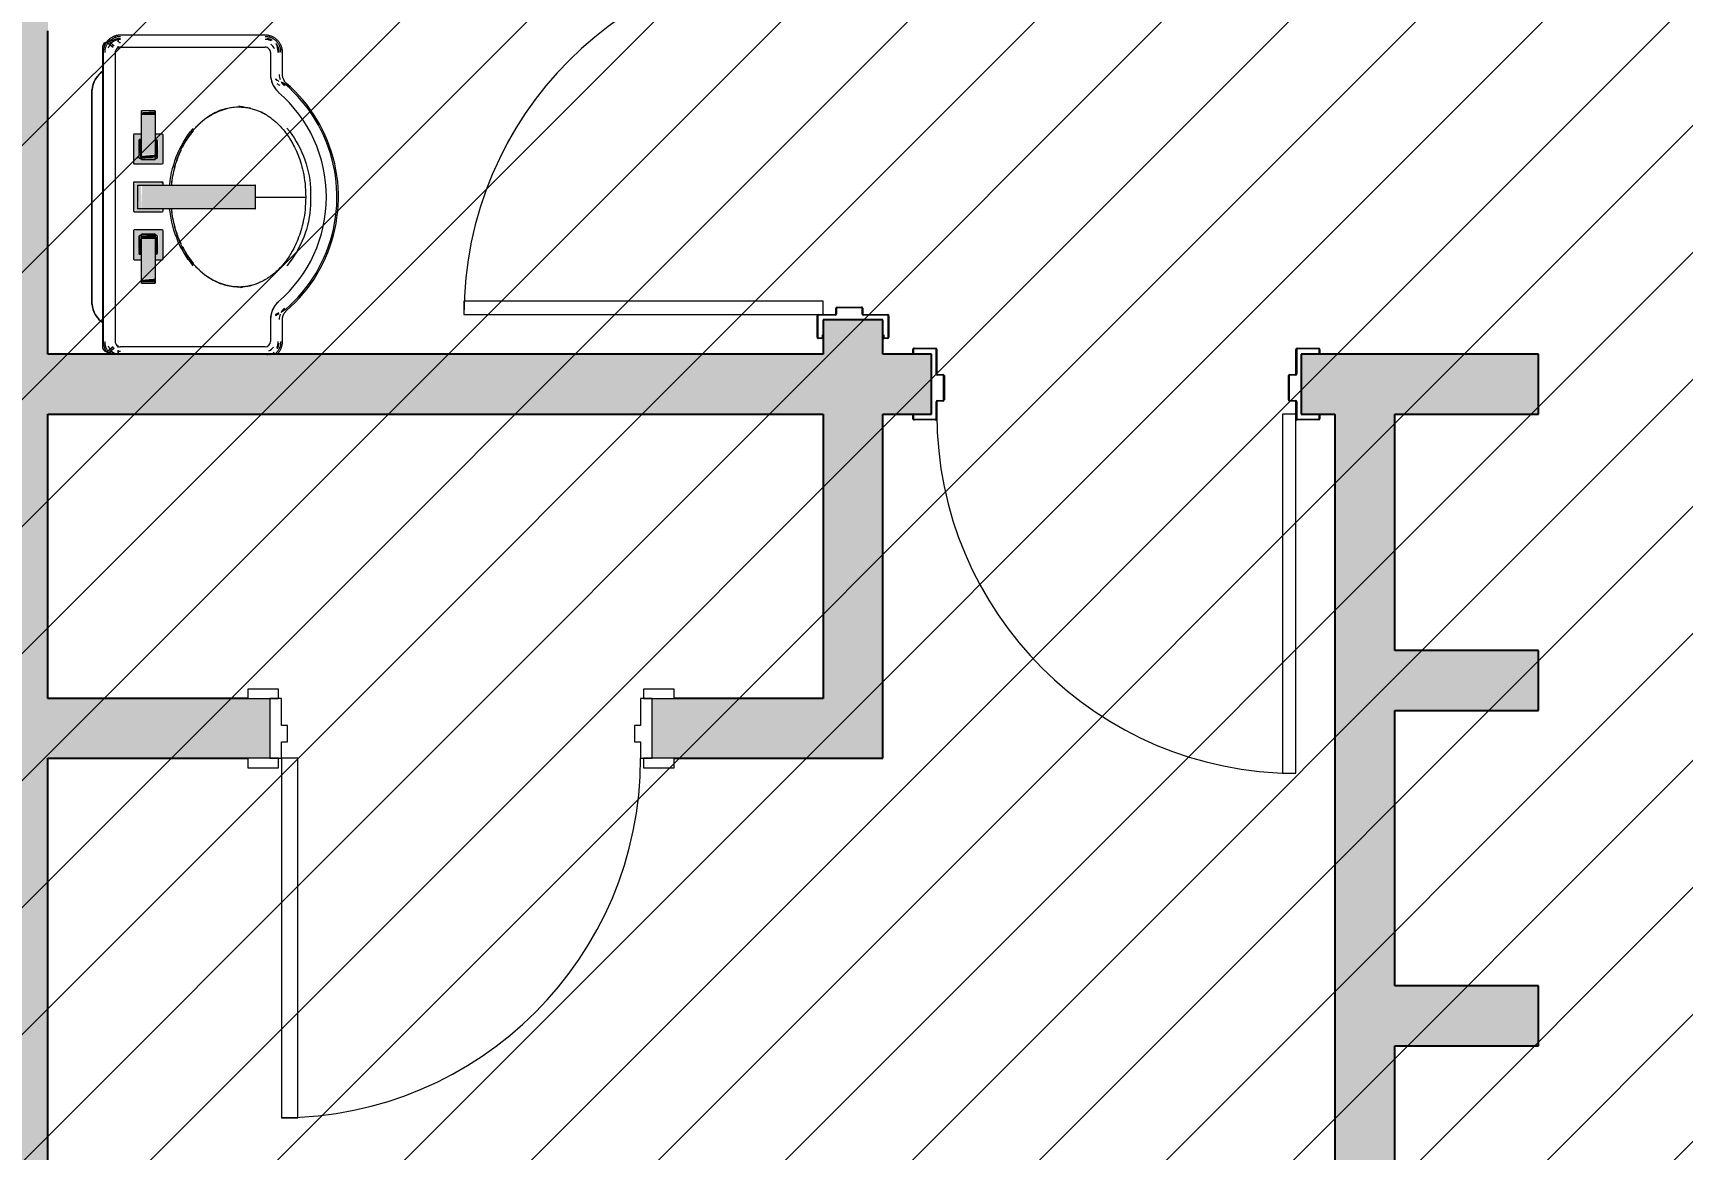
# Model space of a CAD drawing. Header units: inches. Extents: x -356 to 6227, y -17 to 1548.
# Drawn here: x 610.3 to 748, y 1131.6 to 1224.8 of the extents above; entities that cross this region are included whole.
import ezdxf

# ---------------------------------------------------------------- set-up
doc = ezdxf.new("R2010")
doc.units = ezdxf.units.IN
doc.header["$MEASUREMENT"] = 0
for name, color, linetype, lineweight in [('A-ANNO-DIMS', 211, 'Continuous', 9), ('A-ANNO-DIMS-240', 211, 'Continuous', 9), ('A-DETL-GENF-1', 8, 'Continuous', 9), ('A-DOOR', 31, 'Continuous', 9), ('A-DOOR-1', 31, 'Continuous', 13), ('A-DOOR-FRAM', 31, 'Continuous', 13), ('I-WALL', 2, 'Continuous', 9), ('I-WALL-1', 2, 'Continuous', 25), ('P-SANR-FIXT', 6, 'Continuous', 9)]:
    doc.layers.add(name, color=color, linetype=linetype, lineweight=lineweight)
doc.styles.add('Century Gothic', font='ufonts.com_century-gothic.ttf', dxfattribs={"height": 22.5})
doc.dimstyles.new('OD_-__1___Tolerance_1', dxfattribs={"dimscale": 12, "dimtxt": 23.493786, "dimasz": 2.5, "dimexe": 1.875, "dimexo": 1.25, "dimgap": 1.25, "dimtad": 1, "dimdec": 0, "dimzin": 1, "dimdsep": 46, "dimlunit": 4, "dimtxsty": 'Century Gothic', "dimblk1": 'OBLIQUE', "dimblk2": 'OBLIQUE', "dimsah": 1, "dimcen": 0.09, "dimdle": 1.875, "dimazin": 0, "dimtfac": 1, "dimtdec": 4, "dimtix": 1, "dimtmove": 0, "dimatfit": 3, "dimfxl": 1, "dimtvp": 1, "dimtfill": 1, "dimfrac": 2, "dimtolj": 1, "dimtzin": 0, "dimarcsym": 2})

# ---------------------------------------------------------------- blocks, each defined once
blk = doc.blocks.new('Hollow Metal Frame - 30 x 80-760303-AREA DIAGRAM - 1ST FLOOR - EXISTING')
at = {"layer": 'A-DOOR'}
for p, q in [((-13.88, 32.5), (-15, 32.5)), ((-15, 32.5), (-15, 2.5)), ((-13.88, 2.5), (-13.88, 32.5)), ((-15, 2.5), (-13.88, 2.5))]:
    blk.add_line(p, q, dxfattribs=at)
blk.add_arc((-15, 2.5), 30, 0, 90, dxfattribs=at)
at = {"layer": 'A-DOOR-FRAM'}
for p, q in [((-17, 2.6), (-17, 2.9)), ((-16.94, 2.9), (-16.94, 2.6)), ((-16.9, 3), (-15.1, 3)), ((-15.1, 2.94), (-16.9, 2.94)), ((-15.06, 1.47), (-15.06, 2.9)), ((-15, 2.9), (-15, 1.47)), ((15, 1.47), (15, 2.9)), ((15.06, 2.9), (15.06, 1.47)), ((15.1, 3), (16.9, 3)), ((16.9, 2.94), (15.1, 2.94)), ((16.94, 2.6), (16.94, 2.9)), ((17, 2.9), (17, 2.6)), ((-16.9, 2.56), (-16.69, 2.56)), ((-16.69, 2.5), (-16.9, 2.5)), ((-16.69, 2.56), (-16.69, 2.5)), ((-14.96, 1.43), (-14.48, 1.43)), ((14.48, 1.43), (14.96, 1.43)), ((16.69, 2.56), (16.9, 2.56)), ((16.69, 2.5), (16.69, 2.56)), ((16.9, 2.5), (16.69, 2.5)), ((-14.48, 1.37), (-14.96, 1.37)), ((-14.44, -0.71), (-14.44, 1.33)), ((-14.38, 1.33), (-14.38, -0.71)), ((14.37, -0.71), (14.37, 1.33)), ((14.44, 1.33), (14.44, -0.71)), ((14.96, 1.37), (14.48, 1.37)), ((-15.06, -2.9), (-15.06, -0.85)), ((-15, -0.85), (-15, -2.9)), ((-14.96, -0.75), (-14.48, -0.75)), ((-14.48, -0.81), (-14.96, -0.81)), ((14.48, -0.75), (14.96, -0.75)), ((14.96, -0.81), (14.48, -0.81)), ((15, -2.9), (15, -0.85)), ((15.06, -0.85), (15.06, -2.9)), ((-17, -2.9), (-17, -2.6)), ((-16.94, -2.6), (-16.94, -2.9)), ((-16.9, -2.5), (-16.69, -2.5)), ((-16.69, -2.56), (-16.9, -2.56)), ((-16.69, -2.5), (-16.69, -2.56)), ((16.69, -2.5), (16.9, -2.5)), ((16.69, -2.56), (16.69, -2.5)), ((16.9, -2.56), (16.69, -2.56)), ((16.94, -2.9), (16.94, -2.6)), ((17, -2.6), (17, -2.9)), ((-16.9, -2.94), (-15.1, -2.94)), ((-15.1, -3), (-16.9, -3)), ((15.1, -2.94), (16.9, -2.94)), ((16.9, -3), (15.1, -3))]:
    blk.add_line(p, q, dxfattribs=at)
for centre, radius, start, end in [((-16.9, 2.9), 0.101, 90, 180), ((-16.9, 2.9), 0.04, 90, 180), ((-15.1, 2.9), 0.101, 0, 90), ((-15.1, 2.9), 0.04, 0, 90), ((15.1, 2.9), 0.101, 90, 180), ((15.1, 2.9), 0.04, 90, 180), ((16.9, 2.9), 0.101, 360, 90), ((16.9, 2.9), 0.04, 0, 90), ((-16.9, 2.6), 0.101, 180, 270), ((-16.9, 2.6), 0.04, 180, 270), ((-14.96, 1.47), 0.101, 180, 270), ((-14.96, 1.47), 0.04, 180, 270), ((-14.48, 1.33), 0.101, 0, 90), ((14.48, 1.33), 0.101, 90, 180), ((14.96, 1.47), 0.101, 270, 360), ((14.96, 1.47), 0.04, 270, 360), ((16.9, 2.6), 0.04, 270, 360), ((16.9, 2.6), 0.101, 270, 360), ((-14.48, 1.33), 0.04, 0, 90), ((14.48, 1.33), 0.04, 90, 180), ((-14.96, -0.85), 0.101, 90, 180), ((-14.96, -0.85), 0.04, 90, 180), ((-14.48, -0.71), 0.101, 270, 360), ((-14.48, -0.71), 0.04, 270, 360), ((14.48, -0.71), 0.101, 180, 270), ((14.48, -0.71), 0.04, 180, 270), ((14.96, -0.85), 0.101, 0, 90), ((14.96, -0.85), 0.04, 0, 90), ((-16.9, -2.6), 0.101, 90, 180), ((-16.9, -2.6), 0.04, 90, 180), ((16.9, -2.6), 0.101, 0, 90), ((16.9, -2.6), 0.04, 0, 90), ((-16.9, -2.9), 0.101, 180, 270), ((-16.9, -2.9), 0.04, 180, 270), ((-15.1, -2.9), 0.101, 270, 360), ((-15.1, -2.9), 0.04, 270, 0), ((15.1, -2.9), 0.101, 180, 270), ((15.1, -2.9), 0.04, 180, 270), ((16.9, -2.9), 0.04, 270, 360), ((16.9, -2.9), 0.101, 270, 0)]:
    blk.add_arc(centre, radius, start, end, dxfattribs=at)
blk = doc.blocks.new('Hollow Metal Frame - 30 x 81-760302-AREA DIAGRAM - 1ST FLOOR - EXISTING')
at = {"layer": 'A-DOOR'}
for p, q in [((-13.88, 32.5), (-15, 32.5)), ((-15, 32.5), (-15, 2.5)), ((-13.88, 2.5), (-13.88, 32.5)), ((-15, 2.5), (-13.88, 2.5))]:
    blk.add_line(p, q, dxfattribs=at)
blk.add_arc((-15, 2.5), 30, 0, 90, dxfattribs=at)
at = {"layer": 'A-DOOR-FRAM'}
for p, q in [((-17, 2.6), (-17, 2.9)), ((-16.94, 2.9), (-16.94, 2.6)), ((-16.9, 3), (-15.1, 3)), ((-15.1, 2.94), (-16.9, 2.94)), ((-15.06, 1.47), (-15.06, 2.9)), ((-15, 2.9), (-15, 1.47)), ((15, 1.47), (15, 2.9)), ((15.06, 2.9), (15.06, 1.47)), ((15.1, 3), (16.9, 3)), ((16.9, 2.94), (15.1, 2.94)), ((16.94, 2.6), (16.94, 2.9)), ((17, 2.9), (17, 2.6)), ((-16.9, 2.56), (-16.69, 2.56)), ((-16.69, 2.5), (-16.9, 2.5)), ((-16.69, 2.56), (-16.69, 2.5)), ((-14.96, 1.43), (-14.48, 1.43)), ((14.48, 1.43), (14.96, 1.43)), ((16.69, 2.56), (16.9, 2.56)), ((16.69, 2.5), (16.69, 2.56)), ((16.9, 2.5), (16.69, 2.5)), ((-14.48, 1.37), (-14.96, 1.37)), ((-14.44, -0.71), (-14.44, 1.33)), ((-14.38, 1.33), (-14.38, -0.71)), ((14.37, -0.71), (14.37, 1.33)), ((14.44, 1.33), (14.44, -0.71)), ((14.96, 1.37), (14.48, 1.37)), ((-15.06, -2.9), (-15.06, -0.85)), ((-15, -0.85), (-15, -2.9)), ((-14.96, -0.75), (-14.48, -0.75)), ((-14.48, -0.81), (-14.96, -0.81)), ((14.48, -0.75), (14.96, -0.75)), ((14.96, -0.81), (14.48, -0.81)), ((15, -2.9), (15, -0.85)), ((15.06, -0.85), (15.06, -2.9)), ((-17, -2.9), (-17, -2.6)), ((-16.94, -2.6), (-16.94, -2.9)), ((-16.9, -2.5), (-16.69, -2.5)), ((-16.69, -2.56), (-16.9, -2.56)), ((-16.69, -2.5), (-16.69, -2.56)), ((16.69, -2.5), (16.9, -2.5)), ((16.69, -2.56), (16.69, -2.5)), ((16.9, -2.56), (16.69, -2.56)), ((16.94, -2.9), (16.94, -2.6)), ((17, -2.6), (17, -2.9)), ((-16.9, -2.94), (-15.1, -2.94)), ((-15.1, -3), (-16.9, -3)), ((15.1, -2.94), (16.9, -2.94)), ((16.9, -3), (15.1, -3))]:
    blk.add_line(p, q, dxfattribs=at)
for centre, radius, start, end in [((-16.9, 2.9), 0.101, 90, 180), ((-16.9, 2.9), 0.04, 90, 180), ((-15.1, 2.9), 0.101, 0, 90), ((-15.1, 2.9), 0.04, 0, 90), ((15.1, 2.9), 0.101, 90, 180), ((15.1, 2.9), 0.04, 90, 180), ((16.9, 2.9), 0.101, 360, 90), ((16.9, 2.9), 0.04, 0, 90), ((-16.9, 2.6), 0.101, 180, 270), ((-16.9, 2.6), 0.04, 180, 270), ((-14.96, 1.47), 0.101, 180, 270), ((-14.96, 1.47), 0.04, 180, 270), ((-14.48, 1.33), 0.101, 0, 90), ((14.48, 1.33), 0.101, 90, 180), ((14.96, 1.47), 0.101, 270, 360), ((14.96, 1.47), 0.04, 270, 360), ((16.9, 2.6), 0.04, 270, 360), ((16.9, 2.6), 0.101, 270, 360), ((-14.48, 1.33), 0.04, 0, 90), ((14.48, 1.33), 0.04, 90, 180), ((-14.96, -0.85), 0.101, 90, 180), ((-14.96, -0.85), 0.04, 90, 180), ((-14.48, -0.71), 0.101, 270, 360), ((-14.48, -0.71), 0.04, 270, 360), ((14.48, -0.71), 0.101, 180, 270), ((14.48, -0.71), 0.04, 180, 270), ((14.96, -0.85), 0.101, 0, 90), ((14.96, -0.85), 0.04, 0, 90), ((-16.9, -2.6), 0.101, 90, 180), ((-16.9, -2.6), 0.04, 90, 180), ((16.9, -2.6), 0.101, 0, 90), ((16.9, -2.6), 0.04, 0, 90), ((-16.9, -2.9), 0.101, 180, 270), ((-16.9, -2.9), 0.04, 180, 270), ((-15.1, -2.9), 0.101, 270, 360), ((-15.1, -2.9), 0.04, 270, 0), ((15.1, -2.9), 0.101, 180, 270), ((15.1, -2.9), 0.04, 180, 270), ((16.9, -2.9), 0.04, 270, 360), ((16.9, -2.9), 0.101, 270, 0)]:
    blk.add_arc(centre, radius, start, end, dxfattribs=at)
blk = doc.blocks.new('M_Door-Interior-Single-2_Panel-Wood - M_Door-Interior-Single-2_Panel-Wood 2-722549-AREA DIAGRAM - 1ST FLOOR - EXISTING')
at = {"layer": 'A-DOOR'}
for p, q in [((-15.25, 3.16), (-17.81, 3.16)), ((-17.81, 3.16), (-17.81, 2.37)), ((-15.25, 2.37), (-15.25, 3.16)), ((17.81, 3.16), (15.25, 3.16)), ((15.25, 3.16), (15.25, 2.37)), ((17.81, 2.37), (17.81, 3.16)), ((-17.81, 2.37), (-15.25, 2.37)), ((15.25, 2.37), (17.81, 2.37)), ((-15.25, -2.63), (-17.81, -2.63)), ((-17.81, -2.63), (-17.81, -3.41)), ((-15.25, -3.41), (-15.25, -2.63)), ((17.81, -2.63), (15.25, -2.63)), ((15.25, -2.63), (15.25, -3.41)), ((17.81, -3.41), (17.81, -2.63)), ((-17.81, -3.41), (-15.25, -3.41)), ((15.25, -3.41), (17.81, -3.41))]:
    blk.add_line(p, q, dxfattribs=at)
blk.add_arc((15, 2.37), 30, 90, 180, dxfattribs=at)
at = {"layer": 'A-DOOR-1'}
for p, q in [((15, 32.38), (13.62, 32.38)), ((13.62, 32.38), (13.62, 2.37)), ((15, 2.37), (15, 32.38)), ((13.62, 2.37), (15, 2.37))]:
    blk.add_line(p, q, dxfattribs=at)
at = {"layer": 'A-DOOR-FRAM'}
for p, q in [((-15, 2.37), (-15.98, 2.37)), ((-15.98, 2.37), (-15.98, -2.63)), ((-15, 1), (-15, 2.37)), ((15, 2.37), (15, 1)), ((15.98, 2.37), (15, 2.37)), ((15.98, -2.63), (15.98, 2.37)), ((-14.5, 1), (-15, 1)), ((-14.5, -0.38), (-14.5, 1)), ((15, 1), (14.5, 1)), ((14.5, 1), (14.5, -0.38)), ((-15, -2.63), (-15, -0.38)), ((-15, -0.38), (-14.5, -0.38)), ((14.5, -0.38), (15, -0.38)), ((15, -0.38), (15, -2.63)), ((-15.98, -2.63), (-15, -2.63)), ((15, -2.63), (15.98, -2.63))]:
    blk.add_line(p, q, dxfattribs=at)
blk = doc.blocks.new('Pedestal_Sink_7089 - Pedestal_Sink_7089-694584-AREA DIAGRAM - 1ST FLOOR - EXISTING')
at = {"layer": 'P-SANR-FIXT'}
for points in [[(-7.46, 4.56), (-7.16, 4.56), (-7.25, 5.68), (-7.46, 5.68)], [(-7.16, 4.56), (-3.85, 4.56), (-3.85, 5.68), (-7.16, 5.68)], [(-5.58, 5.68), (-5.11, 5.7), (-5.11, 5.96), (-5.11, 6), (-3.66, 5.91), (-3.55, 5.68), (-3.54, 4.24), (-4.99, 4.34), (-5.16, 4.56), (-5.58, 4.56), (-5.5, 3.88), (-3.09, 3.96), (-3.14, 6.36), (-5.58, 6.3)], [(-5.16, 6), (-5.05, 5.91), (-5.11, 6)], [(-3.85, 4.56), (-3.55, 4.56), (-3.6, 5.68), (-3.85, 5.68)], [(-3.49, 4.56), (-3.45, 4.56), (-3.45, 5.68)], [(-1.32, 5.75), (-1.32, 5.66), (0.65, 5.75), (0.65, 6), (-1.32, 5.91), (-1.32, 5.84)], [(-1.32, 5.42), (-1.32, -2.93), (0.65, -2.93), (0.65, 5.66), (-1.32, 5.66)], [(2.83, 6), (3.04, 5.91), (3.04, 6)], [(2.89, 5.68), (2.94, 4.56), (3.19, 4.56), (3.1, 5.68), (2.94, 5.68)], [(3.19, 4.56), (6.5, 4.56), (6.5, 5.68), (3.19, 5.68)], [(6.5, 4.56), (6.8, 4.56), (6.74, 5.68), (6.5, 5.68)], [(-1.32, -3.13), (-1.32, -3.81), (0.65, -3.75), (0.65, -2.93), (-1.32, -2.93)], [(-9.7, -5.29), (-9.53, -5.43), (-9.58, -5.36)]]:
    blk.add_hatch(color=256, dxfattribs=at).paths.add_polyline_path(points, flags=0)
h = blk.add_hatch(color=256, dxfattribs=at)
h.paths.add_polyline_path([(-5.11, 5.68), (-3.59, 5.79), (-3.66, 5.91), (-5.05, 5.91), (-5.11, 5.7)], flags=0)
h.paths.add_polyline_path([(-5.11, 4.56), (-4.99, 4.34), (-3.6, 4.44), (-3.6, 4.56), (-5.11, 4.56)], flags=0)
h = blk.add_hatch(color=256, dxfattribs=at)
h.paths.add_polyline_path([(-1.58, 3.96), (-1.32, 4.24), (-1.32, 6.01), (-1.58, 6.3), (-1.58, 5.42)], flags=0)
h.paths.add_polyline_path([(0.65, 6.01), (0.65, 4.24), (0.91, 3.96), (0.91, 6.3)], flags=0)
h.paths.add_polyline_path([(-1.52, 6.36), (-1.32, 6.01), (0.65, 6.01), (0.86, 6.36), (0.32, 6.36)], flags=0)
h.paths.add_polyline_path([(-1.5, 3.88), (-1.32, 3.91), (-1.32, 4.24)], flags=0)
h.paths.add_polyline_path([(0.65, 4.24), (0.65, 3.88), (0.84, 3.88)], flags=0)
h = blk.add_hatch(color=256, dxfattribs=at)
h.paths.add_polyline_path([(2.43, 5.42), (2.5, 3.88), (4.92, 3.96), (4.9, 4.56), (4.4, 4.47), (4.33, 4.34), (4.33, 4.24), (2.99, 4.34), (2.89, 4.56), (2.98, 5.87), (3, 5.91), (3.04, 6), (4.39, 5.91), (4.5, 5.68), (4.92, 5.68), (4.86, 6.36), (2.43, 6.3)], flags=0)
h.paths.add_polyline_path([(2.79, 5.68), (2.83, 5.68), (2.79, 5.42)], flags=0)
h = blk.add_hatch(color=256, dxfattribs=at)
h.paths.add_polyline_path([(2.88, 4.56), (3.04, 4.34), (4.33, 4.34), (4.45, 4.56), (2.89, 4.56)], flags=0)
h.paths.add_polyline_path([(2.88, 5.68), (4.45, 5.68), (4.39, 5.91), (2.94, 5.8), (2.89, 5.7)], flags=0)
for p, q in [((8.6, 9.84), (-9.28, 9.84)), ((-9.28, 9.84), (8.6, 9.84)), ((-9.28, 9.84), (-9.28, 9.81)), ((-9.28, 9.81), (8.6, 9.81)), ((8.6, 9.84), (8.6, 9.81)), ((-13.46, 8.02), (-13.23, 8.73)), ((-13.21, 8.72), (-13.46, 7.95)), ((-13.46, 7.95), (-13.21, 8.72)), ((-13.41, 8.5), (-13.45, 8.45)), ((-13.26, 8.61), (-13.41, 8.5)), ((-13.18, 8.51), (-13.26, 8.61)), ((-13.26, 8.61), (-12.85, 8.05)), ((-13.23, 8.73), (-13.11, 8.85)), ((-13.23, 8.73), (-13.21, 8.72)), ((-13.1, 8.83), (-13.21, 8.72)), ((-13.21, 8.72), (-13.1, 8.83)), ((-13.14, 8.44), (-13.18, 8.51)), ((-13.18, 8.51), (-13.12, 8.42)), ((-13.17, 8.22), (-13.04, 8.32)), ((-13.11, 8.85), (-12.93, 8.93)), ((-13.11, 8.85), (-13.1, 8.83)), ((-12.93, 8.91), (-13.1, 8.83)), ((-13.1, 8.83), (-12.93, 8.91)), ((-12.85, 8.05), (-13.08, 8.37)), ((-12.93, 8.93), (-10.81, 8.93)), ((-12.93, 8.93), (-12.93, 8.91)), ((-12.93, 8.91), (12.26, 8.91)), ((11.73, 8.89), (-12.41, 8.89)), ((10.13, 8.93), (12.26, 8.93)), ((12.26, 8.93), (12.54, 8.8)), ((12.26, 8.93), (12.26, 8.91)), ((12.52, 8.79), (12.26, 8.91)), ((12.26, 8.91), (12.52, 8.79)), ((12.37, 8.32), (12.5, 8.22)), ((12.54, 8.8), (12.52, 8.79)), ((12.89, 7.65), (12.52, 8.79)), ((12.52, 8.79), (12.89, 7.65)), ((12.54, 8.8), (12.91, 7.65)), ((12.73, 8.5), (12.59, 8.6)), ((-13.46, 7.65), (-13.12, 7.65)), ((-13.24, 7.45), (-13.24, 7.6)), ((-12.92, 7.65), (-12.74, 7.65)), ((-12.85, -4.65), (-12.85, 7.45)), ((-12.66, 7.8), (-12.74, 7.74)), ((-12.66, 7.8), (-12.74, 7.74)), ((11.73, 7.88), (-12.41, 7.88)), ((12.07, 7.74), (11.99, 7.8)), ((12.07, 7.74), (11.99, 7.8)), ((12.07, 7.65), (12.25, 7.65)), ((12.18, 7.45), (12.18, -4.65)), ((12.57, 7.57), (12.57, 7.45)), ((12.63, 7.65), (12.89, 7.65)), ((12.91, 7.65), (12.89, 7.65)), ((12.89, 7.65), (12.89, 7.45)), ((12.91, 7.65), (12.91, 7.45)), ((13.18, -4.65), (13.18, 7.45)), ((-7.52, 5.68), (-7.52, 4.56)), ((-7.47, 5.68), (-7.52, 5.68)), ((-7.52, 5.68), (-7.16, 5.68)), ((-7.16, 5.68), (-3.85, 5.68)), ((-5.58, 6.3), (-5.58, 5.68)), ((-3.14, 6.36), (-5.52, 6.36)), ((-5.11, 5.85), (-5.11, 5.68)), ((-3.66, 5.91), (-5.05, 5.91)), ((-3.85, 5.68), (-3.49, 5.68)), ((-3.54, 5.68), (-3.54, 5.79)), ((-3.45, 5.68), (-3.54, 5.68)), ((-3.49, 5.68), (-3.45, 5.68)), ((-3.49, 5.68), (-3.49, 4.56)), ((-3.45, 4.56), (-3.45, 5.68)), ((-3.09, 3.96), (-3.09, 6.3)), ((-1.58, 6.3), (-1.58, 3.96)), ((0.86, 6.36), (-1.52, 6.36)), ((0.65, 6.01), (-1.32, 6.01)), ((-1.32, 5.66), (-1.32, 6.01)), ((0.65, 6.01), (-1.32, 6.01)), ((-1.32, -2.93), (-1.32, 5.66)), ((0.65, 6.01), (0.65, 5.66)), ((0.65, 5.66), (0.65, -2.93)), ((0.91, 3.96), (0.91, 6.3)), ((2.43, 6.3), (2.43, 3.96)), ((4.86, 6.36), (2.48, 6.36)), ((2.79, 5.68), (2.83, 5.68)), ((2.79, 5.68), (2.79, 4.56)), ((2.83, 5.68), (3.19, 5.68)), ((2.83, 5.68), (2.83, 4.56)), ((2.88, 5.79), (2.88, 5.68)), ((4.39, 5.91), (3, 5.91)), ((3.19, 5.68), (6.5, 5.68)), ((4.45, 5.68), (4.45, 5.85)), ((4.92, 5.68), (4.92, 6.3)), ((6.5, 5.68), (6.86, 5.68)), ((6.86, 5.68), (6.81, 5.68)), ((6.86, 4.56), (6.86, 5.68)), ((-7.16, 4.56), (-7.52, 4.56)), ((-7.52, 4.56), (-7.47, 4.56)), ((-3.85, 4.56), (-7.16, 4.56)), ((-5.58, 4.56), (-5.58, 3.96)), ((-5.11, 4.56), (-5.11, 4.46)), ((-4.99, 4.34), (-3.65, 4.34)), ((-3.49, 4.56), (-3.85, 4.56)), ((-3.54, 4.46), (-3.54, 4.56)), ((-3.45, 4.56), (-3.49, 4.56)), ((2.83, 4.56), (2.79, 4.56)), ((2.79, 4.56), (2.88, 4.56)), ((3.19, 4.56), (2.83, 4.56)), ((2.88, 4.56), (2.88, 4.46)), ((2.99, 4.34), (4.33, 4.34)), ((6.5, 4.56), (3.19, 4.56)), ((4.45, 4.46), (4.45, 4.56)), ((4.92, 3.96), (4.92, 4.56)), ((6.86, 4.56), (6.5, 4.56)), ((6.81, 4.56), (6.86, 4.56)), ((-5.5, 3.88), (-3.16, 3.88)), ((-1.5, 3.88), (-1.32, 3.88)), ((0.65, 3.88), (0.84, 3.88)), ((2.5, 3.88), (4.84, 3.88)), ((-1.32, -3.84), (-1.32, -2.93)), ((-1.32, -3.82), (-1.32, -3.84)), ((-1.32, -3.84), (0.65, -3.84)), ((-1.32, -3.84), (0.65, -3.84)), ((-0.34, -3.82), (-0.34, -8.06)), ((0.65, -2.93), (0.65, -3.84)), ((0.65, -3.84), (0.65, -3.82)), ((-10.56, -5.09), (-12.41, -5.09)), ((11.73, -5.09), (9.89, -5.09)), ((-12.41, -6.09), (-10.56, -6.09)), ((9.89, -6.09), (11.73, -6.09))]:
    blk.add_line(p, q, dxfattribs=at)
at = {"layer": 'P-SANR-FIXT', "flags": 128}
for points in [[(-13.32, 8.4), (-13.36, 8.36), (-13.4, 8.32), (-13.43, 8.28), (-13.46, 8.24)], [(-12.41, 8.89), (-12.46, 8.88), (-12.52, 8.88), (-12.58, 8.87), (-12.64, 8.87), (-12.69, 8.86), (-12.75, 8.84), (-12.8, 8.83), (-12.86, 8.81), (-12.91, 8.79), (-12.96, 8.77), (-13.02, 8.75), (-13.07, 8.72), (-13.12, 8.7), (-13.17, 8.67), (-13.22, 8.64), (-13.26, 8.61)], [(-12.41, 8.76), (-12.46, 8.76), (-12.51, 8.76), (-12.56, 8.75), (-12.62, 8.74), (-12.67, 8.73), (-12.72, 8.72), (-12.77, 8.71), (-12.82, 8.69), (-12.87, 8.68), (-12.92, 8.66), (-12.96, 8.64), (-13.01, 8.61), (-13.06, 8.59), (-13.1, 8.56), (-13.15, 8.53), (-13.18, 8.51)], [(12.59, 8.6), (12.54, 8.64), (12.49, 8.67), (12.44, 8.7), (12.39, 8.73), (12.34, 8.75), (12.29, 8.77), (12.23, 8.8), (12.18, 8.81), (12.13, 8.83), (12.07, 8.85), (12.01, 8.86), (11.96, 8.87), (11.9, 8.88), (11.84, 8.88), (11.79, 8.88), (11.73, 8.89)], [(12.51, 8.5), (12.47, 8.53), (12.42, 8.56), (12.38, 8.59), (12.33, 8.61), (12.29, 8.64), (12.24, 8.66), (12.19, 8.68), (12.14, 8.7), (12.09, 8.71), (12.04, 8.72), (11.99, 8.74), (11.94, 8.74), (11.89, 8.75), (11.83, 8.76), (11.78, 8.76), (11.73, 8.76)], [(12.59, 8.6), (12.58, 8.59), (12.54, 8.55), (12.5, 8.48), (12.43, 8.4), (12.35, 8.29), (12.27, 8.18), (12.17, 8.05)], [(12.17, 8.05), (12.25, 8.15), (12.32, 8.25), (12.38, 8.33), (12.44, 8.41), (12.48, 8.46), (12.5, 8.49), (12.51, 8.5)], [(12.51, 8.5), (12.49, 8.48), (12.45, 8.42), (12.37, 8.32)], [(12.37, 8.32), (12.4, 8.35), (12.43, 8.39)], [(12.43, 8.39), (12.51, 8.51), (12.57, 8.58), (12.59, 8.6)], [(12.5, 8.22), (12.51, 8.23), (12.51, 8.24), (12.52, 8.25), (12.53, 8.26), (12.54, 8.27), (12.54, 8.27), (12.55, 8.28), (12.56, 8.29)], [(13.05, 7.45), (13.05, 7.51), (13.05, 7.56), (13.04, 7.61), (13.04, 7.66), (13.03, 7.71), (13.01, 7.77), (13, 7.82), (12.99, 7.87), (12.97, 7.92), (12.95, 7.97), (12.93, 8.01), (12.9, 8.06), (12.88, 8.11), (12.85, 8.15), (12.82, 8.2), (12.79, 8.24), (12.76, 8.28), (12.73, 8.32), (12.69, 8.36), (12.65, 8.4), (12.65, 8.4)], [(13.18, 7.45), (13.18, 7.51), (13.17, 7.57), (13.17, 7.63), (13.16, 7.68), (13.15, 7.74), (13.14, 7.8), (13.12, 7.85), (13.1, 7.91), (13.09, 7.96), (13.06, 8.02), (13.04, 8.07), (13.01, 8.12), (12.99, 8.17), (12.96, 8.22), (12.93, 8.27), (12.89, 8.31), (12.86, 8.36), (12.82, 8.4), (12.78, 8.45), (12.74, 8.49), (12.73, 8.5)], [(-6.09, 1.36), (-5.82, 1.58), (-5.55, 1.78), (-5.27, 1.97), (-4.98, 2.15), (-4.68, 2.32), (-4.38, 2.48), (-4.07, 2.62), (-3.75, 2.75), (-3.43, 2.87), (-3.11, 2.98), (-2.78, 3.07), (-2.45, 3.15), (-2.11, 3.22), (-1.77, 3.27), (-1.43, 3.31), (-1.32, 3.32)], [(0.69, 3.32), (1.03, 3.28), (1.36, 3.23), (1.7, 3.17), (2.03, 3.09), (2.36, 3), (2.69, 2.9), (3.01, 2.78), (3.33, 2.65), (3.64, 2.51), (3.94, 2.36), (4.24, 2.19), (4.53, 2.01), (4.82, 1.82), (5.09, 1.62), (5.36, 1.41), (5.42, 1.36)], [(-13.46, -5.43), (-13.43, -5.48), (-13.4, -5.52), (-13.36, -5.55), (-13.33, -5.59), (-13.29, -5.63), (-13.25, -5.66)], [(11.73, -5.97), (11.79, -5.96), (11.84, -5.96), (11.89, -5.96), (11.94, -5.95), (12, -5.94), (12.05, -5.93), (12.1, -5.91), (12.15, -5.9), (12.2, -5.88), (12.25, -5.86), (12.3, -5.84), (12.34, -5.82), (12.39, -5.79), (12.43, -5.76), (12.48, -5.73), (12.52, -5.7), (12.56, -5.67), (12.6, -5.64), (12.64, -5.6), (12.68, -5.57), (12.72, -5.53), (12.75, -5.49), (12.78, -5.45), (12.81, -5.4), (12.84, -5.36), (12.87, -5.31), (12.9, -5.27), (12.92, -5.22), (12.94, -5.17), (12.96, -5.12), (12.98, -5.07), (13, -5.02), (13.01, -4.97), (13.02, -4.92), (13.03, -4.87), (13.04, -4.82), (13.05, -4.77), (13.05, -4.71), (13.05, -4.66), (13.05, -4.65)], [(11.73, -6.09), (11.79, -6.09), (11.85, -6.09), (11.91, -6.08), (11.96, -6.07), (12.02, -6.06), (12.08, -6.05), (12.13, -6.03), (12.19, -6.02), (12.24, -6), (12.3, -5.98), (12.35, -5.95), (12.4, -5.93), (12.45, -5.9), (12.5, -5.87), (12.55, -5.84), (12.6, -5.8), (12.64, -5.77), (12.69, -5.73), (12.73, -5.69), (12.77, -5.65), (12.81, -5.61), (12.85, -5.57), (12.88, -5.52), (12.92, -5.47), (12.95, -5.43), (12.98, -5.38), (13.01, -5.33), (13.03, -5.28), (13.06, -5.22), (13.08, -5.17), (13.1, -5.12), (13.12, -5.06), (13.13, -5), (13.15, -4.95), (13.16, -4.89), (13.17, -4.84), (13.17, -4.78), (13.18, -4.72), (13.18, -4.66), (13.18, -4.65)], [(-13.45, -5.64), (-13.41, -5.68), (-13.37, -5.72), (-13.33, -5.76), (-13.28, -5.8), (-13.23, -5.83), (-13.19, -5.86), (-13.14, -5.89), (-13.09, -5.92), (-13.04, -5.95), (-12.98, -5.97), (-12.93, -5.99), (-12.88, -6.01), (-12.82, -6.03), (-12.77, -6.04), (-12.71, -6.06), (-12.65, -6.07), (-12.6, -6.08), (-12.54, -6.08), (-12.48, -6.09), (-12.42, -6.09), (-12.41, -6.09)], [(-13.25, -5.66), (-13.21, -5.7), (-13.16, -5.73), (-13.12, -5.76), (-13.07, -5.78), (-13.03, -5.81), (-12.98, -5.83), (-12.93, -5.86), (-12.88, -5.88), (-12.84, -5.89), (-12.79, -5.91), (-12.73, -5.92), (-12.68, -5.94), (-12.63, -5.95), (-12.58, -5.95), (-12.53, -5.96), (-12.47, -5.96), (-12.42, -5.97), (-12.41, -5.97)], [(-10.56, -6.09), (-10.52, -6.09), (-10.48, -6.09), (-10.44, -6.1), (-10.4, -6.1), (-10.37, -6.11), (-10.33, -6.12), (-10.29, -6.13), (-10.25, -6.14), (-10.22, -6.15), (-10.18, -6.17), (-10.15, -6.18), (-10.11, -6.2), (-10.08, -6.22), (-10.04, -6.24), (-10.01, -6.26), (-9.98, -6.28), (-9.95, -6.31), (-9.92, -6.33), (-9.89, -6.36), (-9.86, -6.38), (-9.84, -6.41), (-9.82, -6.43)], [(-9.82, -6.43), (-9.49, -6.8), (-9.14, -7.16), (-8.77, -7.5), (-8.4, -7.83), (-8, -8.15), (-7.6, -8.45), (-7.19, -8.73), (-6.76, -8.99), (-6.32, -9.24), (-5.88, -9.47), (-5.42, -9.68), (-4.96, -9.88), (-4.49, -10.05), (-4.01, -10.21), (-3.53, -10.35), (-3.04, -10.47), (-2.55, -10.57), (-2.05, -10.64), (-1.56, -10.7), (-1.06, -10.74), (-0.55, -10.76), (-0.05, -10.76), (0.45, -10.74), (0.95, -10.7), (1.45, -10.63), (1.94, -10.55), (2.43, -10.45), (2.92, -10.33), (3.4, -10.19), (3.88, -10.03), (4.35, -9.85), (4.81, -9.66), (5.26, -9.44), (5.71, -9.21), (6.14, -8.96), (6.57, -8.69), (6.98, -8.41), (7.38, -8.11), (7.77, -7.79), (8.15, -7.46), (8.51, -7.11), (8.86, -6.75), (9.15, -6.43)], [(-9.73, -6.34), (-9.4, -6.71), (-9.05, -7.07), (-8.69, -7.41), (-8.31, -7.74), (-7.93, -8.05), (-7.53, -8.34), (-7.12, -8.62), (-6.7, -8.89), (-6.26, -9.13), (-5.82, -9.36), (-5.37, -9.57), (-4.91, -9.76), (-4.45, -9.94), (-3.98, -10.09), (-3.5, -10.23), (-3.02, -10.34), (-2.53, -10.44), (-2.04, -10.52), (-1.54, -10.58), (-1.05, -10.62), (-0.55, -10.64), (-0.06, -10.63), (0.44, -10.61), (0.94, -10.57), (1.43, -10.51), (1.92, -10.43), (2.41, -10.33), (2.89, -10.21), (3.37, -10.07), (3.84, -9.91), (4.3, -9.74), (4.76, -9.54), (5.21, -9.33), (5.65, -9.1), (6.08, -8.85), (6.5, -8.59), (6.91, -8.31), (7.31, -8.01), (7.69, -7.69), (8.06, -7.37), (8.42, -7.02), (8.77, -6.67), (9.06, -6.34)], [(-0.34, -8.43), (-0.68, -8.44), (-1.02, -8.43), (-1.36, -8.41), (-1.7, -8.37), (-2.04, -8.32), (-2.37, -8.26), (-2.71, -8.18), (-3.04, -8.09), (-3.36, -7.99), (-3.68, -7.87), (-4, -7.74), (-4.31, -7.6), (-4.61, -7.44), (-4.91, -7.28), (-5.2, -7.1), (-5.49, -6.91), (-5.76, -6.71), (-6.03, -6.5), (-6.09, -6.45)], [(5.42, -6.45), (5.15, -6.67), (4.88, -6.87), (4.59, -7.06), (4.3, -7.24), (4.01, -7.41), (3.7, -7.57), (3.39, -7.71), (3.08, -7.84), (2.76, -7.96), (2.43, -8.07), (2.1, -8.16), (1.77, -8.24), (1.44, -8.31), (1.1, -8.36), (0.76, -8.4), (0.42, -8.43), (0.08, -8.44), (-0.26, -8.44), (-0.34, -8.43)], [(9.15, -6.43), (9.18, -6.4), (9.2, -6.37), (9.23, -6.34), (9.26, -6.32), (9.29, -6.29), (9.32, -6.27), (9.36, -6.25), (9.39, -6.23), (9.42, -6.21), (9.46, -6.19), (9.49, -6.17), (9.53, -6.16), (9.56, -6.14), (9.6, -6.13), (9.64, -6.12), (9.68, -6.11), (9.71, -6.11), (9.75, -6.1), (9.79, -6.09), (9.83, -6.09), (9.87, -6.09), (9.89, -6.09)]]:
    blk.add_lwpolyline(points, dxfattribs=at)
at = {"layer": 'P-SANR-FIXT'}
for centre, radius, start, end in [((-9.1, 7.75), 2.09, 94.8226, 146.509), ((-9.1, 7.75), 2.07, 94.8488, 147.1263), ((-9.1, 7.75), 2.09, 94.8226, 145.9754), ((8.43, 7.75), 2.09, 33.491, 85.1774), ((8.43, 7.75), 2.09, 34.1051, 85.1774), ((8.43, 7.75), 2.07, 33.0236, 85.1512), ((-12.41, 7.45), 1.08, 109.8566, 126.3683), ((11.73, 7.45), 1.08, 53.6003, 69.9219), ((-12.41, 7.45), 1.09, 134.8339, 171.2864), ((-12.41, 7.45), 0.442, 139.4946, 180), ((-12.41, 7.45), 0.442, 139.4946, 180), ((-12.41, 7.45), 0.431, 90, 126.2319), ((-12.41, 7.45), 0.431, 90, 126.3683), ((11.73, 7.45), 0.431, 53.7681, 90), ((11.73, 7.45), 0.431, 53.9712, 90), ((11.73, 7.45), 0.442, 0, 40.5054), ((11.73, 7.45), 0.442, 360, 40.5054), ((11.73, 7.45), 1.09, 0, 45.1661), ((11.73, 7.45), 1.17, 16.9684, 22.7404), ((-5.52, 6.3), 0.0586, 90, 180), ((-5.05, 5.85), 0.0582, 90, 180), ((-3.66, 5.79), 0.12, 0, 90), ((-3.14, 6.3), 0.0586, 0, 90), ((-1.52, 6.3), 0.0586, 90, 180), ((-1.52, 6.3), 0.0586, 90, 180), ((-1.48, 6.27), 0.0332, 150, 165), ((0.82, 6.27), 0.0332, 15, 30), ((0.86, 6.3), 0.0586, 360, 90), ((0.86, 6.3), 0.0586, 360, 90), ((2.48, 6.3), 0.0586, 90, 180), ((3, 5.79), 0.12, 90, 180), ((4.39, 5.85), 0.0582, 0, 90), ((4.86, 6.3), 0.0586, 0, 90), ((-4.99, 4.46), 0.116, 180, 270), ((-3.65, 4.46), 0.115, 270, 0), ((2.99, 4.46), 0.115, 180, 270), ((4.33, 4.46), 0.116, 270, 360), ((-5.5, 3.96), 0.0737, 180, 270), ((-0.61, -5.19), 8.41, 104.6726, 115.3063), ((-3.16, 3.96), 0.0737, 270, 360), ((-0.61, -5.19), 8.41, 94.8585, 98.8569), ((-1.5, 3.96), 0.0737, 180, 270), ((-1.5, 3.96), 0.0737, 180, 270), ((-1.44, 4.01), 0.0709, 210, 225), ((-0.06, -5.19), 8.41, 81.1431, 85.1415), ((0.78, 4.01), 0.0709, 315, 330), ((0.84, 3.96), 0.0737, 270, 360), ((0.84, 3.96), 0.0737, 270, 360), ((-0.06, -5.19), 8.41, 64.6937, 75.3274), ((2.5, 3.96), 0.0737, 180, 270), ((4.84, 3.96), 0.0737, 270, 360), ((-0.61, -5.19), 8.41, 117.2973, 128.6662), ((-0.06, -5.19), 8.41, 51.3338, 62.7027), ((-2.7, -2.69), 5.15, 131.4954, 178.4165), ((2.03, -2.69), 5.15, 1.5835, 48.5046), ((-3.3, -1.74), 4.66, 190.3851, 193.8627), ((-2.7, -2.4), 5.15, 181.5835, 191.2475), ((2.03, -2.4), 5.15, 348.7459, 358.4165), ((2.63, -1.74), 4.66, 346.1373, 351.3055), ((-12.41, -4.65), 1.15, 199.1362, 210), ((-12.41, -4.65), 1.09, 186.6248, 205.7118), ((-12.41, -4.65), 1.17, 202.9955, 220.0691), ((-12.41, -4.65), 1.17, 202.9857, 220.0609), ((-12.41, -4.65), 0.832, 201.9323, 236.354), ((-12.41, -4.65), 0.832, 201.9323, 236.354), ((-12.41, -4.65), 0.442, 180, 270), ((-10.56, -7.06), 1.97, 40.8763, 90), ((-10.56, -7.06), 1.97, 40.8763, 89.257), ((-3.3, -1.74), 7.89, 208.4334, 210.7821), ((-3.3, -1.74), 7.87, 208.5734, 211.0117), ((2.63, -1.74), 4.91, 322.7507, 324.4461), ((2.63, -1.74), 4.88, 324.6582, 327.5927), ((9.89, -7.06), 1.97, 90, 139.1237), ((9.89, -7.06), 1.97, 90, 136.3682), ((11.73, -4.65), 0.442, 270, 0), ((11.73, -4.65), 0.832, 291.9323, 326.354), ((11.73, -4.65), 0.832, 291.9323, 326.354), ((11.73, -4.65), 1.09, 332.3212, 345.8256), ((11.73, -4.65), 1.15, 330.5318, 353.9875), ((11.73, -4.65), 1.17, 330.0565, 351.6747), ((11.73, -4.65), 1.17, 330.0577, 351.6806), ((11.73, -4.65), 1.09, 347.279, 0), ((-12.41, -4.65), 1.17, 240.0565, 261.6747), ((-12.41, -4.65), 1.17, 240.0577, 261.6806), ((-12.41, -4.65), 1.15, 240.5318, 263.9875), ((-12.41, -4.65), 1.09, 242.3212, 255.8256), ((-12.41, -4.65), 1.09, 257.279, 270), ((-10.56, -7.06), 1.24, 69.9031, 90), ((-3.3, -1.74), 7.84, 208.7473, 210.9722), ((-3.3, -1.74), 7.81, 208.9448, 211.0978), ((-10.56, -7.06), 1.24, 40.8763, 62.1805), ((-3.3, -1.74), 7.89, 212.7925, 215.5807), ((-3.3, -1.74), 7.87, 213.0165, 215.5656), ((-3.3, -1.74), 7.84, 214.0222, 215.5468), ((-3.3, -1.74), 7.81, 214.0196, 215.5255), ((-0.34, 1.79), 11.55, 220.8763, 319.1237), ((9.89, -7.06), 1.24, 118.1087, 139.1237), ((2.63, -1.74), 7.57, 326.8172, 328.9618), ((2.63, -1.74), 7.81, 324.475, 326.0732), ((2.63, -1.74), 7.84, 324.4537, 327.0078), ((2.63, -1.74), 7.87, 324.4349, 326.0732), ((2.63, -1.74), 7.89, 324.4198, 327.1865), ((2.63, -1.74), 7.81, 328.8396, 331.0575), ((2.63, -1.74), 7.84, 330.0195, 331.2548), ((9.89, -7.06), 1.24, 90, 110.0969), ((11.73, -4.65), 1.17, 270, 310.0691), ((11.73, -4.65), 1.17, 270, 310.0609), ((11.73, -4.65), 1.09, 270, 295.7118), ((11.73, -4.65), 1.15, 270, 300)]:
    blk.add_arc(centre, radius, start, end, dxfattribs=at)
blk.add_ellipse((37.03, 48.44), major_axis=(51.64, 38.42), ratio=0.707107, start_param=3.190184, end_param=3.19213, dxfattribs=at)
for points in [[(-9.28, 9.81), (-9.28, 9.8), (-9.28, 9.79), (-9.27, 9.78)], [(8.6, 9.81), (8.6, 9.8), (8.6, 9.79), (8.6, 9.78)], [(-13.23, 8.29), (-13.27, 8.33), (-13.33, 8.41), (-13.39, 8.48), (-13.41, 8.5), (-13.41, 8.5)], [(-13.32, 8.4), (-13.32, 8.4), (-13.31, 8.39), (-13.26, 8.33), (-13.21, 8.26), (-13.17, 8.22)], [(-13.1, 8.83), (-13.1, 8.84), (-13.11, 8.84), (-13.11, 8.85)], [(12.73, 8.5), (12.73, 8.5), (12.69, 8.45), (12.52, 8.24), (12.36, 8.06), (12.28, 7.97)], [(12.47, 8.19), (12.52, 8.25), (12.62, 8.36), (12.65, 8.4), (12.65, 8.4)], [(12.65, 8.4), (12.65, 8.4), (12.64, 8.39), (12.59, 8.33), (12.53, 8.26), (12.5, 8.22)], [(12.65, 8.4), (12.68, 8.43), (12.72, 8.48), (12.73, 8.5), (12.73, 8.5)], [(-13.46, 7.63), (-13.46, 7.63), (-13.43, 7.63), (-13.35, 7.62), (-13.28, 7.61), (-13.24, 7.6)], [(12.83, 7.64), (12.83, 7.64), (12.81, 7.64), (12.79, 7.64), (12.79, 7.63)], [(12.89, 7.65), (12.88, 7.65), (12.86, 7.65), (12.84, 7.64), (12.83, 7.64), (12.83, 7.64)]]:
    blk.add_open_spline(points, degree=3, dxfattribs=at)
for points, knots in [([(-13.41, 8.5), (-13.41, 8.5), (-13.37, 8.46), (-13.26, 8.32), (-13.11, 8.15), (-13.01, 8.03), (-12.95, 7.97)], [0, 0, 0, 0, 0.285714, 0.571429, 0.785714, 1, 1, 1, 1]), ([(-12.95, 7.97), (-13.01, 8.04), (-13.12, 8.16), (-13.24, 8.3), (-13.31, 8.38), (-13.32, 8.4), (-13.32, 8.4)], [0, 0, 0, 0, 0.285714, 0.571429, 0.785714, 1, 1, 1, 1]), ([(12.79, 7.63), (12.78, 7.63), (12.76, 7.63), (12.69, 7.62), (12.64, 7.61), (12.62, 7.61)], [0, 0, 0, 0, 0.3333333, 0.6666667, 0.8333333, 0.8333333, 0.8333333, 0.8333333]), ([(-6.3, 1.01), (-6.08, 1.21), (-5.62, 1.62), (-4.82, 2.13), (-3.96, 2.54), (-3.11, 2.84), (-2.32, 3.03), (-1.73, 3.13), (-1.41, 3.16), (-1.32, 3.17)], [-1.685697, -1.685697, -1.685697, -1.685697, -1.456923, -1.207935, -0.952955, -0.718609, -0.508349, -0.320864, -0.255572, -0.255572, -0.255572, -0.255572]), ([(0.65, 3.17), (0.73, 3.16), (1.06, 3.13), (1.65, 3.03), (2.44, 2.84), (3.29, 2.54), (4.15, 2.13), (4.95, 1.62), (5.41, 1.21), (5.63, 1.01)], [-1.430124, -1.430124, -1.430124, -1.430124, -1.364833, -1.177347, -0.967088, -0.732742, -0.477762, -0.228773, 0, 0, 0, 0]), ([(-7.86, -2.54), (-7.85, -2.34), (-7.85, -1.94), (-7.73, -1.34), (-7.53, -0.73), (-7.22, -0.13), (-6.82, 0.47), (-6.48, 0.83), (-6.3, 1.01)], [-1.034118, -1.034118, -1.034118, -1.034118, -0.878914, -0.722225, -0.558873, -0.385461, -0.199326, 0, 0, 0, 0]), ([(5.63, 1.01), (5.8, 0.83), (6.15, 0.47), (6.55, -0.13), (6.86, -0.73), (7.06, -1.34), (7.18, -1.94), (7.18, -2.34), (7.18, -2.54)], [-1.034118, -1.034118, -1.034118, -1.034118, -0.834791, -0.648656, -0.475245, -0.311893, -0.155203, 0, 0, 0, 0]), ([(-0.34, -8.03), (-0.69, -8.02), (-1.37, -8), (-2.31, -7.85), (-3.14, -7.64), (-3.86, -7.39), (-4.48, -7.12), (-5.02, -6.82), (-5.48, -6.53), (-5.87, -6.23), (-6.21, -5.93), (-6.5, -5.65), (-6.74, -5.37), (-6.95, -5.1), (-7.12, -4.85), (-7.27, -4.61), (-7.4, -4.35), (-7.53, -4.08), (-7.65, -3.76), (-7.75, -3.4), (-7.83, -2.99), (-7.85, -2.7), (-7.86, -2.54)], [-2.652104, -2.652104, -2.652104, -2.652104, -2.374428, -2.128551, -1.909941, -1.714648, -1.539479, -1.382313, -1.240742, -1.11272, -0.997029, -0.892475, -0.797427, -0.710962, -0.632736, -0.560293, -0.488225, -0.410954, -0.324633, -0.227742, -0.120163, 0, 0, 0, 0]), ([(7.18, -2.54), (7.17, -2.71), (7.15, -3.01), (7.07, -3.44), (6.96, -3.81), (6.83, -4.14), (6.7, -4.42), (6.55, -4.69), (6.39, -4.95), (6.19, -5.22), (5.96, -5.5), (5.68, -5.8), (5.35, -6.1), (4.96, -6.42), (4.49, -6.73), (3.95, -7.04), (3.32, -7.34), (2.58, -7.61), (1.73, -7.83), (0.74, -8), (0.04, -8.02), (-0.34, -8.03)], [-2.652105, -2.652105, -2.652105, -2.652105, -2.525971, -2.413684, -2.313142, -2.224153, -2.144515, -2.069202, -1.991511, -1.905836, -1.810716, -1.705942, -1.589595, -1.460052, -1.316133, -1.155737, -0.976005, -0.774576, -0.547904, -0.291506, 0, 0, 0, 0])]:
    blk.add_open_spline(points, degree=3, knots=knots, dxfattribs=at)
blk = doc.blocks.new('DIMBLOCK2-AREA DIAGRAM - 1ST FLOOR - EXISTING')
at = {"layer": 'A-ANNO-DIMS-240'}
for p, q in [((77.77, 1190.4), (77.77, 1402.11)), ((609.02, 1294.11), (609.02, 1402.11)), ((609.02, 1379.61), (55.27, 1379.61)), ((77.77, 1379.61), (77.77, 1190.4)), ((609.02, 1379.61), (609.02, 1294.11))]:
    blk.add_line(p, q, dxfattribs=at)
at = {"layer": 'A-ANNO-DIMS-240', "lineweight": 50}
for p, q in [((77.77, 1379.61), (92.77, 1394.61)), ((609.02, 1379.61), (624.02, 1394.61)), ((77.77, 1379.61), (62.77, 1364.61)), ((609.02, 1379.61), (594.02, 1364.61))]:
    blk.add_line(p, q, dxfattribs=at)
at = {"layer": 'A-ANNO-DIMS-240', "color": 0, "insert": (313.75, 1423.45), "char_height": 22.5, "width": 71.1526, "attachment_point": 1, "line_spacing_factor": 0.984502, "style": 'Century Gothic', "bg_fill": 3, "box_fill_scale": 1.25, "bg_fill_color": 256, "bg_fill_true_color": 13158600, "bg_fill_transparency": 0}
blk.add_mtext('61%', dxfattribs=at)
blk = doc.blocks.new('_Oblique')
at = {"color": 0, "linetype": 'ByBlock', "lineweight": -2}
blk.add_line((-0.5, -0.5), (0.5, 0.5), dxfattribs=at)

msp = doc.modelspace()

# ---------------------------------------------------------------- hatches: boundary and pattern name
at = {"layer": 'A-DETL-GENF-1'}
h = msp.add_hatch(dxfattribs=at)
h.set_pattern_fill('FP_2', color=256, style=0, pattern_type=2)
h.set_pattern_definition([(45, (-678.868, 1634.854), (-5.3033, 5.3033), [])])
h.paths.add_polyline_path([(546.77, 1015.24), (887.77, 1015.24), (887.77, 1281.61), (609.02, 1281.61), (609.02, 1131.74), (546.77, 1131.74), (546.77, 1047.99)], flags=0)
at = {"layer": 'I-WALL'}
for points in [[(611.52, 1020.24), (611.52, 1276.61), (606.52, 1276.61), (606.56, 1276.17), (606.52, 1276.11), (606.54, 1021.03), (606.95, 1021.03), (606.95, 1020.24), (609.02, 1020.24)], [(681.27, 1169.24), (681.27, 1192.99), (676.27, 1192.99), (676.27, 1169.24), (678.76, 1169.24)], [(719.02, 1065.24), (724.02, 1065.24), (724.02, 1192.99), (719.02, 1192.99), (719.02, 1076.08)], [(736.02, 1168.24), (736.02, 1173.24), (724.02, 1173.24), (724.02, 1168.24)], [(736.02, 1140.24), (736.02, 1145.24), (724.02, 1145.24), (724.02, 1140.24)]]:
    msp.add_hatch(color=256, dxfattribs=at).paths.add_polyline_path(points, flags=0)
h = msp.add_hatch(color=256, dxfattribs=at)
h.paths.add_polyline_path([(681.27, 1197.99), (681.27, 1200.86), (676.27, 1200.86), (676.27, 1197.99)], flags=0)
h.paths.add_polyline_path([(676.27, 1231.74), (681.27, 1231.74), (681.27, 1234.11), (676.27, 1234.11)], flags=0)
h = msp.add_hatch(color=256, dxfattribs=at)
h.paths.add_polyline_path([(617.71, 1192.99), (685.33, 1192.99), (685.33, 1197.99), (611.52, 1197.99), (611.52, 1192.99)], flags=0)
h.paths.add_polyline_path([(736.02, 1192.99), (736.02, 1197.99), (716.2, 1197.99), (716.2, 1192.99), (724.02, 1192.99)], flags=0)
h = msp.add_hatch(color=256, dxfattribs=at)
h.paths.add_polyline_path([(611.52, 1164.24), (630.03, 1164.24), (630.03, 1169.24), (611.52, 1169.24), (611.52, 1166.99)], flags=0)
h.paths.add_polyline_path([(669.46, 1164.24), (681.27, 1164.24), (681.27, 1169.24), (662, 1169.24), (662, 1164.24), (663.83, 1164.24)], flags=0)

# ---------------------------------------------------------------- linework, layer by layer
at = {"layer": 'I-WALL-1'}
for p, q in [((611.52, 1197.99), (611.52, 1224.99)), ((676.27, 1200.86), (676.27, 1197.99)), ((681.27, 1200.86), (676.27, 1200.86)), ((681.27, 1197.99), (681.27, 1200.86)), ((676.27, 1197.99), (611.52, 1197.99)), ((685.33, 1197.99), (681.27, 1197.99)), ((685.33, 1192.99), (685.33, 1197.99)), ((736.02, 1197.99), (716.2, 1197.99)), ((716.2, 1197.99), (716.2, 1192.99)), ((736.02, 1192.99), (736.02, 1197.99)), ((611.52, 1169.24), (611.52, 1192.99)), ((611.52, 1192.99), (676.27, 1192.99)), ((676.27, 1192.99), (676.27, 1169.24)), ((681.27, 1164.24), (681.27, 1192.99)), ((681.27, 1192.99), (685.33, 1192.99)), ((716.2, 1192.99), (719.02, 1192.99)), ((719.02, 1192.99), (719.02, 1065.24)), ((724.02, 1192.99), (736.02, 1192.99)), ((724.02, 1173.24), (724.02, 1192.99)), ((736.02, 1173.24), (724.02, 1173.24)), ((736.02, 1168.24), (736.02, 1173.24)), ((628.21, 1169.24), (611.52, 1169.24)), ((676.27, 1169.24), (663.83, 1169.24)), ((724.02, 1145.24), (724.02, 1168.24)), ((724.02, 1168.24), (736.02, 1168.24)), ((611.52, 1020.24), (611.52, 1164.24)), ((611.52, 1164.24), (628.21, 1164.24)), ((663.83, 1164.24), (681.27, 1164.24)), ((736.02, 1145.24), (724.02, 1145.24)), ((736.02, 1140.24), (736.02, 1145.24)), ((724.02, 1093.24), (724.02, 1140.24)), ((724.02, 1140.24), (736.02, 1140.24))]:
    msp.add_line(p, q, dxfattribs=at)

# ---------------------------------------------------------------- block references
at = {"layer": 'A-DOOR'}
for name, p, rotation in [('Hollow Metal Frame - 30 x 80-760303-AREA DIAGRAM - 1ST FLOOR - EXISTING', (678.77, 1216.3), 90.00000000000017), ('Hollow Metal Frame - 30 x 81-760302-AREA DIAGRAM - 1ST FLOOR - EXISTING', (700.77, 1195.49), 180), ('M_Door-Interior-Single-2_Panel-Wood - M_Door-Interior-Single-2_Panel-Wood 2-722549-AREA DIAGRAM - 1ST FLOOR - EXISTING', (646.02, 1166.61), 180)]:
    msp.add_blockref(name, p, dxfattribs=dict(at, rotation=rotation))
at = {"layer": 'P-SANR-FIXT', "rotation": 90.00000000000031}
msp.add_blockref('Pedestal_Sink_7089 - Pedestal_Sink_7089-694584-AREA DIAGRAM - 1ST FLOOR - EXISTING', (625.02, 1211.45), dxfattribs=at)

# ---------------------------------------------------------------- next in the draw order: dimensions: what is measured, and where the dimension line sits
at = {"layer": 'A-ANNO-DIMS'}
dim = msp.add_linear_dim(base=(77.77, 1379.61), p1=(609.02, 1279.11), p2=(77.77, 1175.4), angle=0, text='61%', dimstyle='OD_-__1___Tolerance_1', override={"dimpost": '<>', "dimfxl": 541.278099}, dxfattribs=at)
dim.commit()
dim.dimension.update_dxf_attribs({"geometry": 'DIMBLOCK2-AREA DIAGRAM - 1ST FLOOR - EXISTING', "text_midpoint": (343.39, 1407.13)})

doc.saveas('drawing.dxf')
